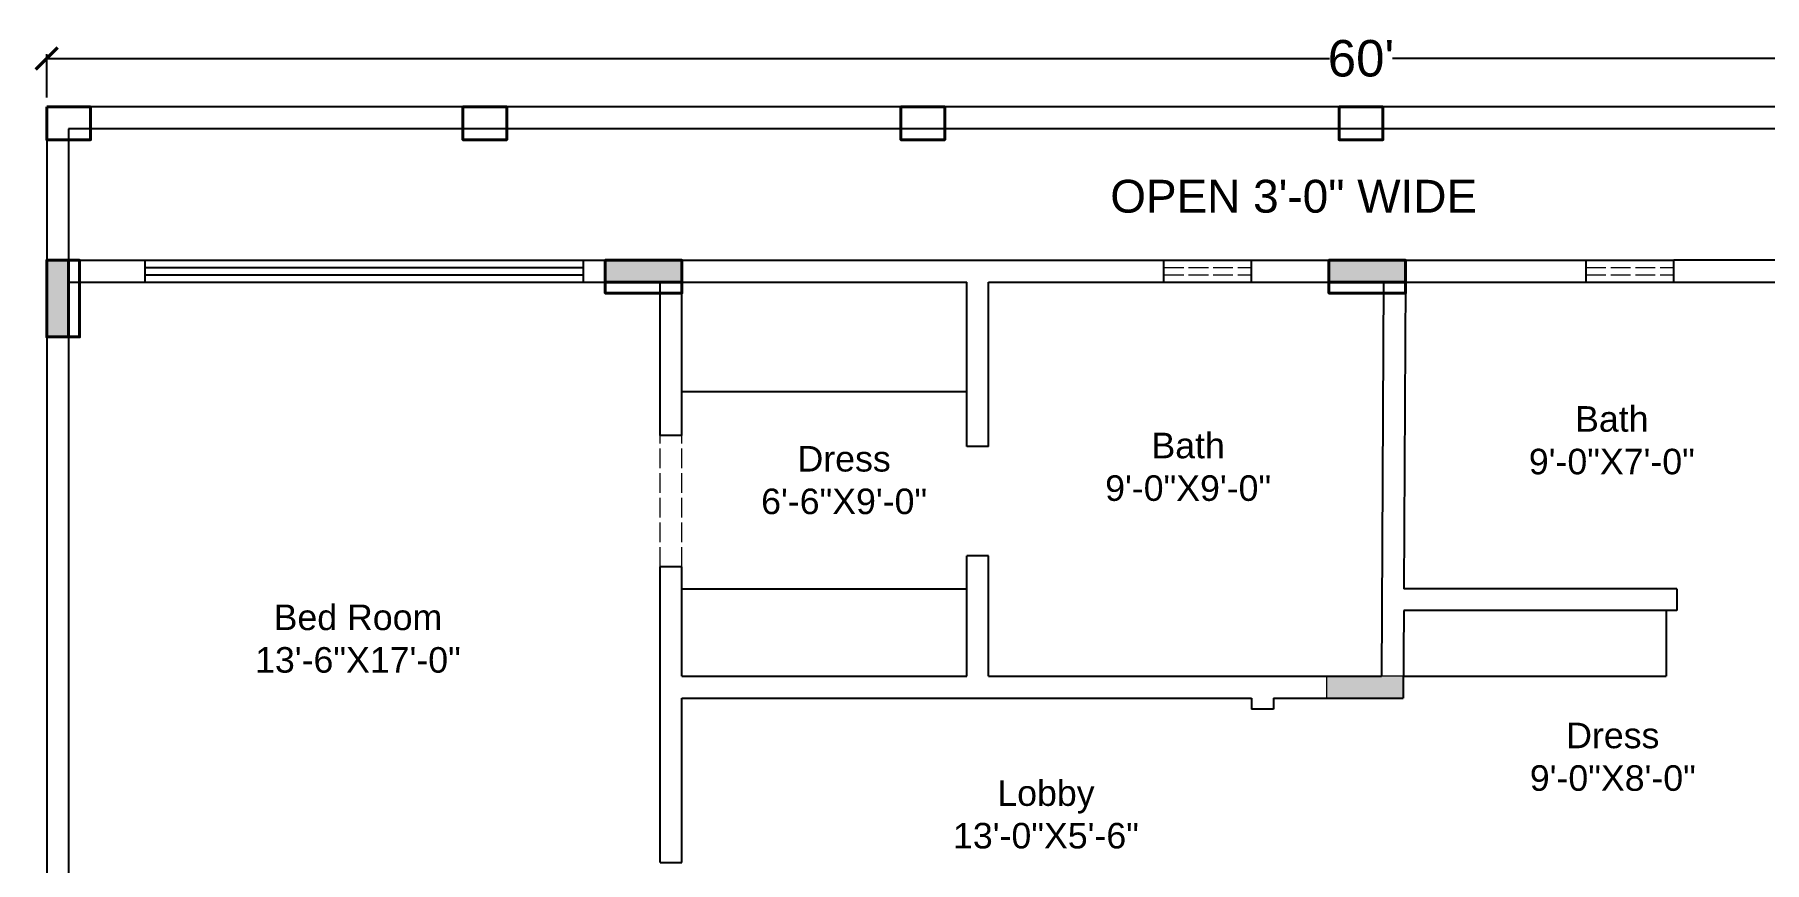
# Model space of a CAD drawing. Header units: inches. Extents: x 127915 to 129493, y -26045 to -25222.
# Drawn here: x 127915.3 to 128389.2, y -25448.8 to -25222 of the extents above; entities that cross this region are included whole.
import ezdxf

# ---------------------------------------------------------------- set-up
doc = ezdxf.new("R2010")
doc.units = ezdxf.units.IN
doc.header["$LTSCALE"] = 0.03
doc.header["$MEASUREMENT"] = 0
doc.header["$PDMODE"] = 35
doc.header["$PDSIZE"] = 10
doc.linetypes.add('ACAD_ISO02W100', pattern=[15, 12, -3])
for name, color, linetype, lineweight in [('COL', 170, 'Continuous', 40), ('Col Boundary Wall 9x12', 170, 'Continuous', 30), ('LSTREEDC', 3, 'Continuous', 5), ('PROJ', 6, 'ACAD_ISO02W100', 13)]:
    doc.layers.add(name, color=color, linetype=linetype, lineweight=lineweight)
for name, color, linetype in [('STEP', 220, 'Continuous'), ('STEP @ 1', 220, 'Continuous'), ('WALL', 254, 'Continuous')]:
    doc.layers.add(name, color=color, linetype=linetype)
doc.styles.get("Standard").update_dxf_attribs({"font": 'arial.ttf'})
doc.dimstyles.new('Faisal', dxfattribs={"dimtxt": 10, "dimasz": 6, "dimexe": 1.18, "dimexo": 2.5625, "dimgap": 0.09, "dimtad": 0, "dimtoh": 1, "dimdec": 0, "dimzin": 0, "dimdsep": 46, "dimlunit": 4, "dimtxsty": 'Standard', "dimblk": 'ARCHTICK', "dimcen": 1.34, "dimclrd": 1, "dimclre": 2, "dimadec": 0, "dimazin": 0, "dimtfac": 1, "dimtdec": 0, "dimtofl": 0, "dimtmove": 0, "dimatfit": 3, "dimfxl": 0, "dimtolj": 1, "dimtzin": 0, "dimlwe": 25, "dimarcsym": 0})

# ---------------------------------------------------------------- blocks, each defined once
blk = doc.blocks.new('_ArchTick')
at = {"color": 0, "linetype": 'ByBlock', "const_width": 0.15}
blk.add_lwpolyline([(-0.5, -0.5), (0.5, 0.5)], dxfattribs=at)
blk = doc.blocks.new('*D7')
at = {"layer": 'Defpoints', "color": 0, "ltscale": 15, "transparency": 16777216}
for p in [(128638.66, -25228.55), (127918.66, -25241.81), (128638.66, -25241.81)]:
    blk.add_point(p, dxfattribs=at)
at = {"layer": 'STEP', "color": 2, "lineweight": 25, "ltscale": 15, "transparency": 16777216}
for p, q in [((127918.66, -25239.24), (127918.66, -25227.37)), ((128638.66, -25239.24), (128638.66, -25227.37))]:
    blk.add_line(p, q, dxfattribs=at)
at = {"layer": 'STEP', "color": 1, "lineweight": -2, "ltscale": 15, "transparency": 16777216}
for p, q in [((127918.66, -25228.55), (128270.06, -25228.55)), ((128638.66, -25228.55), (128287.27, -25228.55))]:
    blk.add_line(p, q, dxfattribs=at)
at = {"layer": 'STEP', "color": 1, "lineweight": -2, "ltscale": 15, "transparency": 16777216, "xscale": 6, "yscale": 6, "zscale": 6, "rotation": 180}
blk.add_blockref('_ArchTick', (127918.66, -25228.55), dxfattribs=at)
at = {"layer": 'STEP', "color": 1, "lineweight": -2, "ltscale": 15, "transparency": 16777216, "xscale": 6, "yscale": 6, "zscale": 6}
blk.add_blockref('_ArchTick', (128638.66, -25228.55), dxfattribs=at)
at = {"layer": 'STEP', "color": 0, "ltscale": 15, "transparency": 16777216, "insert": (128278.66, -25228.55), "char_height": 10, "attachment_point": 5}
blk.add_mtext("\\A1;60'", dxfattribs=at)

msp = doc.modelspace()

# ---------------------------------------------------------------- hatches: boundary and pattern name
at = {"layer": 'LSTREEDC'}
h = msp.add_hatch(color=256, dxfattribs=at)
h.dxf.hatch_style = 1
h.paths.add_polyline_path([(127918.66, -25304.81), (127924.66, -25304.81), (127924.66, -25283.81), (127918.66, -25283.81)])
h = msp.add_hatch(color=256, dxfattribs=at)
h.dxf.hatch_style = 1
h.paths.add_polyline_path([(128071.66, -25283.81), (128071.66, -25289.81), (128092.66, -25289.81), (128092.66, -25283.81)])
h = msp.add_hatch(color=256, dxfattribs=at)
h.dxf.hatch_style = 1
h.paths.add_polyline_path([(128269.88, -25283.81), (128269.88, -25289.81), (128290.88, -25289.81), (128290.88, -25283.81)])
h = msp.add_hatch(color=256, dxfattribs=at)
h.dxf.hatch_style = 1
h.paths.add_polyline_path([(128269.23, -25397.81), (128269.23, -25403.81), (128290.23, -25403.81), (128290.23, -25397.81)])

# ---------------------------------------------------------------- linework, layer by layer
at = {"layer": 'COL', "color": 3, "linetype": 'Continuous', "lineweight": 40, "ltscale": 0.2}
for points in [[(127918.66, -25241.81), (127918.66, -25250.81), (127930.66, -25250.81), (127930.66, -25241.81)], [(128032.66, -25241.81), (128032.66, -25250.81), (128044.66, -25250.81), (128044.66, -25241.81)], [(128152.66, -25241.81), (128152.66, -25250.81), (128164.66, -25250.81), (128164.66, -25241.81)], [(128272.66, -25241.81), (128272.66, -25250.81), (128284.66, -25250.81), (128284.66, -25241.81)]]:
    msp.add_lwpolyline(points, close=True, dxfattribs=at)
at = {"layer": 'COL', "linetype": 'Continuous', "lineweight": 40, "ltscale": 0.2}
for points in [[(127918.66, -25304.81), (127924.66, -25304.81), (127924.66, -25283.81), (127918.66, -25283.81)], [(128071.66, -25283.81), (128071.66, -25289.81), (128092.66, -25289.81), (128092.66, -25283.81)], [(128269.88, -25283.81), (128269.88, -25289.81), (128290.88, -25289.81), (128290.88, -25283.81)]]:
    msp.add_lwpolyline(points, close=True, dxfattribs=at)
at = {"layer": 'Col Boundary Wall 9x12', "color": 1, "linetype": 'Continuous', "lineweight": 40, "ltscale": 0.2}
for points in [[(127918.66, -25283.81), (127927.66, -25283.81), (127927.66, -25304.81), (127918.66, -25304.81)], [(128092.66, -25283.81), (128092.66, -25292.81), (128071.66, -25292.81), (128071.66, -25283.81)], [(128290.88, -25283.81), (128290.88, -25292.81), (128269.88, -25292.81), (128269.88, -25283.81)]]:
    msp.add_lwpolyline(points, close=True, dxfattribs=at)
at = {"layer": 'LSTREEDC'}
for points in [[(127918.66, -25304.81), (127924.66, -25304.81), (127924.66, -25283.81), (127918.66, -25283.81)], [(128071.66, -25283.81), (128071.66, -25289.81), (128092.66, -25289.81), (128092.66, -25283.81)], [(128269.88, -25283.81), (128269.88, -25289.81), (128290.88, -25289.81), (128290.88, -25283.81)], [(128269.23, -25397.81), (128269.23, -25403.81), (128290.23, -25403.81), (128290.23, -25397.81)]]:
    msp.add_lwpolyline(points, close=True, dxfattribs=at)
at = {"layer": 'PROJ', "ltscale": 15}
for p, q in [((128224.7, -25285.81), (128248.7, -25285.81)), ((128340.34, -25285.81), (128364.34, -25285.81)), ((128224.7, -25287.81), (128248.7, -25287.81)), ((128340.34, -25287.81), (128364.34, -25287.81)), ((128086.66, -25367.81), (128086.66, -25331.81)), ((128092.66, -25367.81), (128092.66, -25331.81))]:
    msp.add_line(p, q, dxfattribs=at)
at = {"layer": 'STEP', "ltscale": 15}
for p, q in [((127945.66, -25283.81), (128065.66, -25283.81)), ((127945.66, -25285.81), (128065.66, -25285.81)), ((128224.7, -25283.81), (128248.7, -25283.81)), ((128340.34, -25283.81), (128364.34, -25283.81)), ((127945.66, -25287.81), (128065.66, -25287.81)), ((127945.66, -25289.81), (128065.66, -25289.81)), ((128224.7, -25289.81), (128248.7, -25289.81)), ((128340.34, -25289.81), (128364.34, -25289.81)), ((128092.66, -25319.81), (128170.66, -25319.81)), ((128092.66, -25373.81), (128170.66, -25373.81)), ((128362.22, -25379.82), (128362.22, -25397.81)), ((128290.23, -25397.81), (128362.22, -25397.81))]:
    msp.add_line(p, q, dxfattribs=at)
at = {"layer": 'WALL'}
for p, q in [((128638.66, -25241.81), (127918.66, -25241.81)), ((127918.66, -25241.81), (127918.66, -25961.81)), ((128638.66, -25241.81), (127918.66, -25241.81)), ((128632.66, -25247.81), (127924.66, -25247.81)), ((127924.66, -25247.81), (127924.66, -25283.81)), ((128632.66, -25247.81), (127924.66, -25247.81)), ((127918.66, -25283.81), (127945.66, -25283.81)), ((127945.66, -25289.81), (127945.66, -25283.81)), ((128065.66, -25283.81), (128224.7, -25283.81)), ((128065.66, -25289.81), (128065.66, -25283.81)), ((128224.7, -25289.81), (128224.7, -25283.81)), ((128248.7, -25283.81), (128340.34, -25283.81)), ((128248.7, -25289.81), (128248.7, -25283.81)), ((128340.34, -25289.81), (128340.34, -25283.81)), ((128440.88, -25283.81), (128364.34, -25283.81)), ((128364.34, -25289.81), (128364.34, -25283.81)), ((127924.66, -25289.81), (127924.66, -25493.81)), ((127924.66, -25289.81), (127945.66, -25289.81)), ((128065.66, -25289.81), (128086.66, -25289.81)), ((128086.66, -25331.81), (128086.66, -25289.81)), ((128092.66, -25289.81), (128170.66, -25289.81)), ((128092.66, -25331.81), (128092.66, -25289.81)), ((128170.66, -25334.81), (128170.66, -25289.81)), ((128176.66, -25289.81), (128224.7, -25289.81)), ((128176.66, -25334.81), (128176.66, -25289.81)), ((128248.7, -25289.81), (128284.85, -25289.81)), ((128284.85, -25289.81), (128284.3, -25397.81)), ((128290.88, -25289.81), (128290.4, -25373.82)), ((128290.88, -25289.81), (128340.34, -25289.81)), ((128364.34, -25289.81), (128398.8, -25289.81)), ((128092.66, -25331.81), (128086.66, -25331.81)), ((128176.66, -25334.81), (128170.66, -25334.81)), ((128176.66, -25334.81), (128170.66, -25334.81)), ((128176.66, -25334.81), (128170.66, -25334.81)), ((128086.66, -25448.81), (128086.66, -25367.81)), ((128092.66, -25367.81), (128086.66, -25367.81)), ((128092.66, -25397.81), (128092.66, -25367.81)), ((128170.66, -25397.81), (128170.66, -25364.81)), ((128176.66, -25364.81), (128170.66, -25364.81)), ((128176.66, -25364.81), (128170.66, -25364.81)), ((128176.66, -25364.81), (128170.66, -25364.81)), ((128176.66, -25397.81), (128176.66, -25364.81)), ((128365.22, -25373.82), (128290.4, -25373.82)), ((128365.22, -25373.82), (128365.22, -25379.82)), ((128284.39, -25379.82), (128284.33, -25379.82)), ((128290.37, -25379.82), (128290.23, -25403.81)), ((128365.22, -25379.82), (128290.37, -25379.82)), ((128092.66, -25397.81), (128170.66, -25397.81)), ((128176.66, -25397.81), (128284.3, -25397.81)), ((128092.66, -25448.81), (128092.66, -25403.81)), ((128092.66, -25403.81), (128248.66, -25403.81)), ((128248.66, -25403.81), (128248.66, -25406.81)), ((128254.66, -25403.81), (128254.66, -25406.81)), ((128254.66, -25403.81), (128290.23, -25403.81)), ((128254.66, -25406.81), (128248.66, -25406.81)), ((128086.66, -25448.81), (128092.66, -25448.81)), ((128086.66, -25448.81), (128092.66, -25448.81)), ((128086.66, -25448.81), (128092.66, -25448.81)), ((128086.66, -25448.81), (128092.66, -25448.81))]:
    msp.add_line(p, q, dxfattribs=at)
at = {"layer": 'WALL', "ltscale": 15}
msp.add_line((127924.66, -25247.81), (127924.66, -25283.81), dxfattribs=at)

# ---------------------------------------------------------------- texts
at = {"attachment_point": 2}
for s, insert, char_height, width in [('OPEN 3\'-0" WIDE', (128260.23, -25261.78), 9, 140.2581), ('Bath\\P9\'-0"X7\'-0"', (128347.37, -25323.8), 7, 45.0782), ('Dress\\P6\'-6"X9\'-0"', (128137.09, -25334.71), 7, 75.0782), ('Bath\\P9\'-0"X9\'-0"', (128231.32, -25331.08), 7, 45.0782), ('Bed Room\\P13\'-6"X17\'-0"', (128003.91, -25378.15), 7, 89.3295), ('Dress\\P9\'-0"X8\'-0"', (128347.64, -25410.52), 7, 75.0782), ('Lobby\\P13\'-0"X5\'-6"', (128192.37, -25426.31), 7, 43.9554)]:
    msp.add_mtext(s, dxfattribs=dict(at, insert=insert, char_height=char_height, width=width))

# ---------------------------------------------------------------- dimensions: what is measured, and where the dimension line sits
at = {"layer": 'STEP @ 1', "ltscale": 15}
dim = msp.add_linear_dim(base=(128638.66, -25228.55), p1=(127918.66, -25241.81), p2=(128638.66, -25241.81), dimstyle='Faisal', override={"dimscale": 1, "dimtix": 0, "dimtofl": 0, "dimtmove": 0, "dimatfit": 3, "dimfxl": 0.18}, dxfattribs=at)
dim.commit()
dim.dimension.update_dxf_attribs({"geometry": '*D7', "text_midpoint": (128278.66, -25228.55)})

doc.saveas('drawing.dxf')
